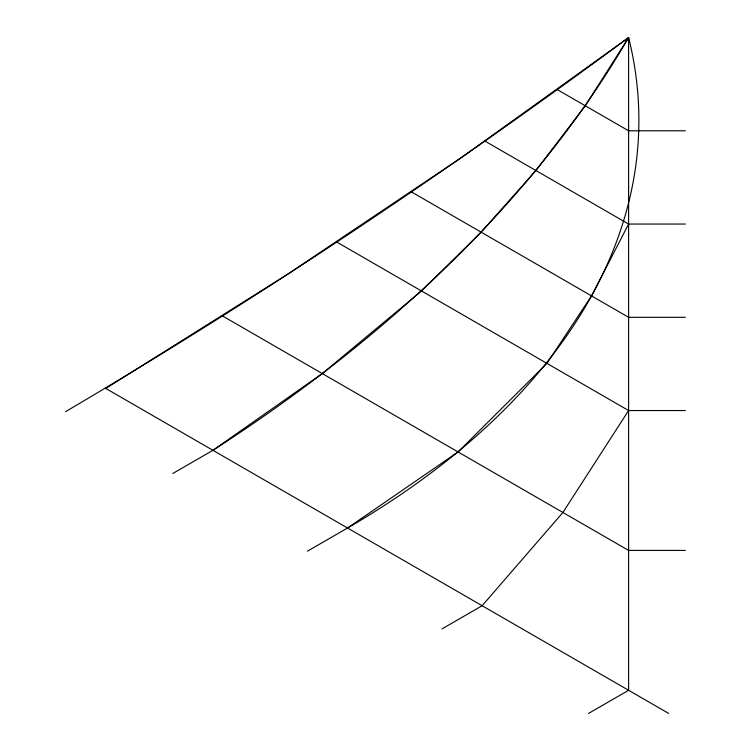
<?xml version="1.0" encoding="UTF-8"?>
<svg xmlns="http://www.w3.org/2000/svg" width="751" height="751" viewBox="0 0 751 751"><rect width="100%" height="100%" fill="white"/><g stroke="black" fill="none" stroke-linecap="round" stroke-linejoin="round"><path stroke-width="1.13" d="M685.344 224.051L628.606 224.051L591.544 295.894L546.925 363.39L458.072 451.961L347.544 528.019L307.431 551.178M685.344 410.544L628.606 410.544L562.893 512.473L482.142 605.728L442.02 628.887M65.656 411.595C259.921 297.312 447.408 171.547 628.606 37.55L628.606 690.291L588.493 713.45M172.833 473.468L212.946 450.309L322.273 373.557L421.518 290.984L481.166 232.172L535.923 170.533L585.254 105.769L628.606 37.55L461.067 157.823L286.722 274.819L105.778 388.436L668.728 713.45M685.344 130.796L628.606 130.796L557.439 89.707M685.344 317.298L628.606 317.298L411.52 191.965M685.344 550.417L628.606 550.417L222.653 316.04M485.071 141.179L628.606 224.051M336.748 242.038L628.606 410.544M212.946 450.309A2043.912 1180.037 0 0 0 628.606 37.55A1002.125 578.57 0 0 1 347.544 528.019"/></g></svg>
